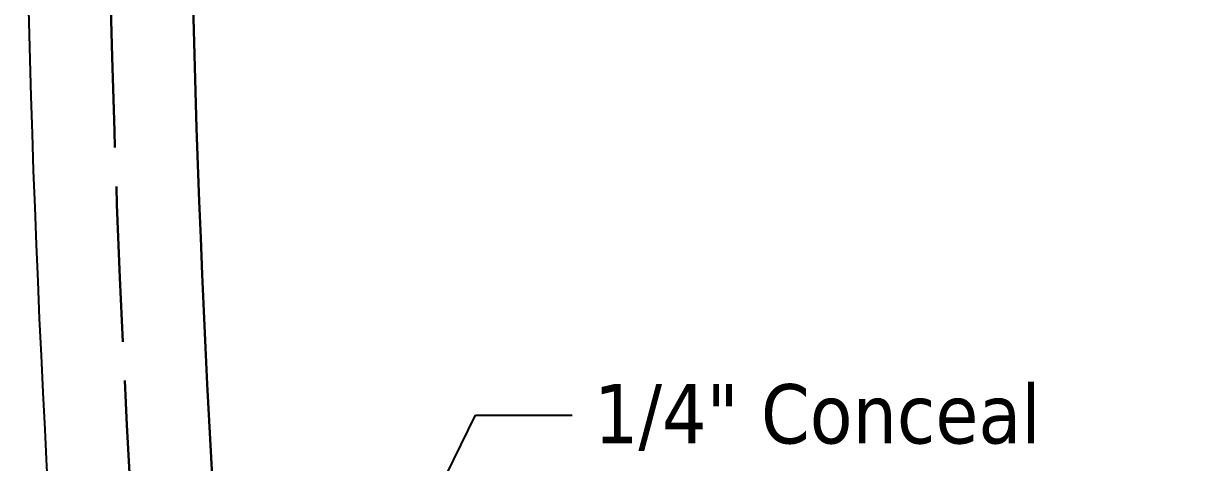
# Model space of a CAD drawing. Header units: millimetres. Extents: x 203 to 1207, y 243 to 948.
# Drawn here: x 472.8 to 563.3, y 538.8 to 572.7 of the extents above; entities that cross this region are included whole.
import ezdxf

# ---------------------------------------------------------------- set-up
doc = ezdxf.new("R2010")
doc.units = ezdxf.units.MM
doc.linetypes.add('ACAD_ISO02W100', pattern=[15, 12, -3])
for name, color, linetype, lineweight in [('尺寸標注', 1, 'Continuous', 30), ('文字', 3, 'Continuous', 30), ('虚线', 2, 'ACAD_ISO02W100', 30)]:
    doc.layers.add(name, color=color, linetype=linetype, lineweight=lineweight)
doc.styles.get("Standard").update_dxf_attribs({"font": 'arial.ttf'})
doc.dimstyles.new('DIMSTYLE_1', dxfattribs={"dimtxt": 9.5, "dimasz": 7, "dimexe": 0.18, "dimexo": 0.0625, "dimgap": 1, "dimtad": 1, "dimtoh": 1, "dimdsep": 46, "dimtxsty": 'Standard', "dimblk": '_FILLED', "dimcen": 0.09, "dimadec": 0, "dimazin": 0, "dimtp": 0.01, "dimtm": 0.01, "dimtfac": 1, "dimtofl": 0, "dimtmove": 0, "dimatfit": 3, "dimldrblk": '_FILLED', "dimfxl": 1, "dimtolj": 1, "dimarcsym": 0})

# ---------------------------------------------------------------- blocks, each defined once
blk = doc.blocks.new('_FILLED')
at = {"color": 0, "linetype": 'ByBlock'}
blk.add_solid([(0, 0), (-1, 0.214), (-1, -0.214)], dxfattribs=at)

msp = doc.modelspace()

# ---------------------------------------------------------------- linework, layer by layer
msp.add_lwpolyline([(794.58, 783.869, 0.031702), (565.814, 783.869, 0.374009), (476.31, 695.471, 0.037922), (476.31, 512.82, 0.374009), (565.814, 424.422, 0.031702), (794.58, 424.422, 0.374009), (884.084, 512.82, 0.037922), (884.084, 695.471, 0.374009)], format="xyb", close=True)
at = {"layer": '文字'}
msp.add_lwpolyline([(793.776, 771.195, 0.031702), (566.618, 771.195, 0.374009), (488.974, 694.509, 0.037922), (488.974, 513.782, 0.374009), (566.618, 437.096, 0.031702), (793.776, 437.096, 0.374009), (871.42, 513.782, 0.037922), (871.42, 694.509, 0.374009)], format="xyb", close=True, dxfattribs=at)
at = {"layer": '虚线'}
msp.add_lwpolyline([(794.178, 777.532, 0.031702), (566.216, 777.532, 0.374009), (482.642, 694.99, 0.037922), (482.642, 513.301, 0.374009), (566.216, 430.759, 0.031702), (794.178, 430.759, 0.374009), (877.752, 513.301, 0.037922), (877.752, 694.99, 0.374009)], format="xyb", close=True, dxfattribs=at)

# ---------------------------------------------------------------- texts
at = {"layer": '尺寸標注', "char_height": 4.57273, "attachment_point": 1}
for s, insert, width in [('{\\fTahoma|b0|i0|c163|p34; }', (517.881, 554.733), 57.18485), ('{\\fTahoma|b0|i0|c163|p34; }', (517.837, 547.874), 59.74783), ('{\\fTahoma|b0|i0|c163|p34;1/4" Conceal}', (516.835, 544.825), 53.62187)]:
    msp.add_mtext(s, dxfattribs=dict(at, insert=insert, width=width))

# ---------------------------------------------------------------- leaders
at = {"layer": '尺寸標注', "color": 1, "ltscale": 5}
msp.add_leader([(489.91, 506.149), (507.705, 542.422), (515.146, 542.422)], dimstyle='DIMSTYLE_1', dxfattribs=at)

doc.saveas('drawing.dxf')
